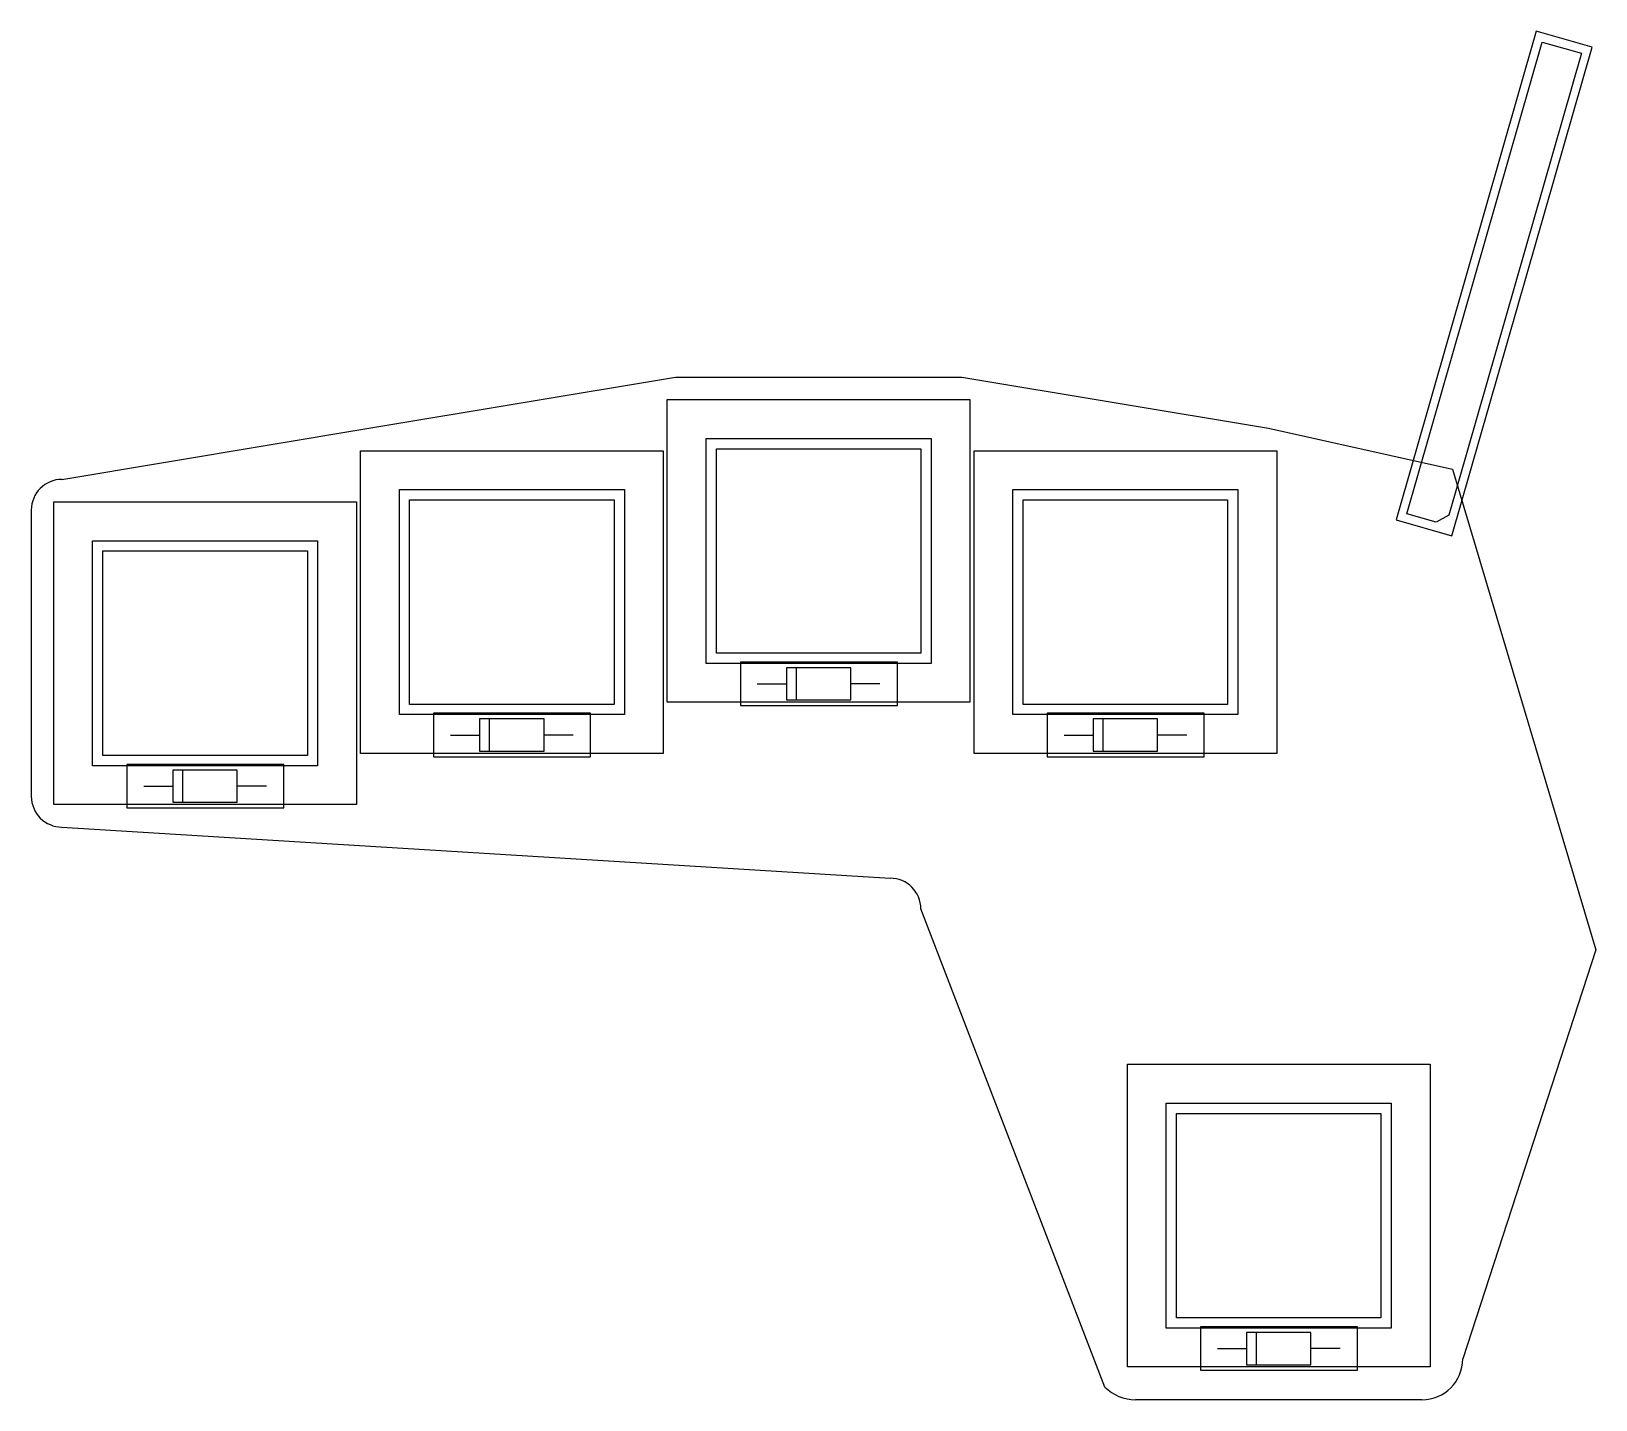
# Model space of a CAD drawing. Header units: metres. Extents: x 52.7 to 149.9, y -132.1 to -47.1.
import ezdxf

# ---------------------------------------------------------------- set-up
doc = ezdxf.new("R2010")
doc.units = ezdxf.units.M

msp = doc.modelspace()

# ---------------------------------------------------------------- linework, layer by layer
for p, q in [((92.202, -69.977), (110.998, -69.977)), ((92.202, -88.773), (92.202, -69.977)), ((110.998, -69.977), (110.998, -88.773)), ((73.152, -73.152), (91.948, -73.152)), ((73.152, -91.948), (73.152, -73.152)), ((91.948, -73.152), (91.948, -91.948)), ((111.252, -73.152), (130.048, -73.152)), ((111.252, -91.948), (111.252, -73.152)), ((130.048, -73.152), (130.048, -91.948)), ((54.102, -76.327), (72.898, -76.327)), ((54.102, -95.123), (54.102, -76.327)), ((72.898, -76.327), (72.898, -95.123)), ((110.998, -88.773), (92.202, -88.773)), ((91.948, -91.948), (73.152, -91.948)), ((130.048, -91.948), (111.252, -91.948)), ((72.898, -95.123), (54.102, -95.123)), ((120.777, -111.252), (139.573, -111.252)), ((120.777, -130.048), (120.777, -111.252)), ((139.573, -111.252), (139.573, -130.048)), ((139.573, -130.048), (120.777, -130.048))]:
    msp.add_line(p, q)
at = {"layer": 'Cmts', "color": 1}
for p, q in [((95.25, -73.025), (107.95, -73.025)), ((95.25, -85.725), (95.25, -73.025)), ((107.95, -73.025), (107.95, -85.725)), ((76.2, -76.2), (88.9, -76.2)), ((76.2, -88.9), (76.2, -76.2)), ((88.9, -76.2), (88.9, -88.9)), ((114.3, -76.2), (127, -76.2)), ((114.3, -88.9), (114.3, -76.2)), ((127, -76.2), (127, -88.9)), ((57.15, -79.375), (69.85, -79.375)), ((57.15, -92.075), (57.15, -79.375)), ((69.85, -79.375), (69.85, -92.075)), ((107.95, -85.725), (95.25, -85.725)), ((88.9, -88.9), (76.2, -88.9)), ((127, -88.9), (114.3, -88.9)), ((69.85, -92.075), (57.15, -92.075)), ((123.825, -114.3), (136.525, -114.3)), ((123.825, -127), (123.825, -114.3)), ((136.525, -114.3), (136.525, -127)), ((136.525, -127), (123.825, -127))]:
    msp.add_line(p, q, dxfattribs=at)
at = {"layer": 'Eco2', "color": 4}
for p, q in [((94.615, -72.39), (108.585, -72.39)), ((94.615, -86.36), (94.615, -72.39)), ((108.585, -72.39), (108.585, -86.36)), ((75.565, -75.565), (89.535, -75.565)), ((75.565, -89.535), (75.565, -75.565)), ((89.535, -75.565), (89.535, -89.535)), ((113.665, -75.565), (127.635, -75.565)), ((113.665, -89.535), (113.665, -75.565)), ((127.635, -75.565), (127.635, -89.535)), ((56.515, -78.74), (70.485, -78.74)), ((56.515, -92.71), (56.515, -78.74)), ((70.485, -78.74), (70.485, -92.71)), ((108.585, -86.36), (94.615, -86.36)), ((89.535, -89.535), (75.565, -89.535)), ((127.635, -89.535), (113.665, -89.535)), ((70.485, -92.71), (56.515, -92.71)), ((123.19, -113.665), (137.16, -113.665)), ((123.19, -127.635), (123.19, -113.665)), ((137.16, -113.665), (137.16, -127.635)), ((137.16, -127.635), (123.19, -127.635))]:
    msp.add_line(p, q, dxfattribs=at)
at = {"layer": 'Edge', "color": 2}
for p, q in [((73.66, -71.755), (92.71, -68.58)), ((92.71, -68.58), (110.49, -68.58)), ((110.49, -68.58), (129.54, -71.755)), ((54.61, -74.93), (73.66, -71.755)), ((129.54, -71.755), (140.97, -74.295)), ((140.97, -74.295), (149.86, -104.14)), ((52.705, -76.835), (52.705, -94.615)), ((54.61, -96.52), (106.045, -99.695)), ((119.38, -131.290923), (107.95, -101.6)), ((149.86, -104.14), (141.605, -129.54)), ((139.065, -132.08), (121.285, -132.08))]:
    msp.add_line(p, q, dxfattribs=at)
for centre, radius, start, end in [((54.61, -76.835), 1.905, 90, 180), ((54.61, -94.615), 1.905, 180, 270), ((106.045, -101.6), 1.905, 0, 90), ((139.065, -129.54), 2.54, -90, 0), ((121.285, -129.385923), 2.694077, -135, -90)]:
    msp.add_arc(centre, radius, start, end, dxfattribs=at)
at = {"layer": 'FCrtYd', "color": 7}
for p, q in [((146.16994, -47.106317), (137.473582, -77.434124)), ((149.630482, -48.098612), (146.16994, -47.106317)), ((140.934124, -78.426418), (149.630482, -48.098612)), ((137.473582, -77.434124), (140.934124, -78.426418)), ((96.74, -86.28), (96.74, -88.98)), ((106.49, -86.28), (96.74, -86.28)), ((106.49, -88.98), (106.49, -86.28)), ((96.74, -88.98), (106.49, -88.98)), ((77.69, -89.455), (77.69, -92.155)), ((87.44, -89.455), (77.69, -89.455)), ((87.44, -92.155), (87.44, -89.455)), ((115.79, -89.455), (115.79, -92.155)), ((125.54, -89.455), (115.79, -89.455)), ((125.54, -92.155), (125.54, -89.455)), ((77.69, -92.155), (87.44, -92.155)), ((115.79, -92.155), (125.54, -92.155)), ((58.64, -92.63), (58.64, -95.33)), ((68.39, -92.63), (58.64, -92.63)), ((68.39, -95.33), (68.39, -92.63)), ((58.64, -95.33), (68.39, -95.33)), ((125.315, -127.555), (125.315, -130.255)), ((135.065, -127.555), (125.315, -127.555)), ((135.065, -130.255), (135.065, -127.555)), ((125.315, -130.255), (135.065, -130.255))]:
    msp.add_line(p, q, dxfattribs=at)
at = {"layer": 'FFab', "color": 5}
for p, q in [((138.129138, -77.070743), (146.530565, -47.771486)), ((148.97217, -48.471605), (140.745773, -77.160461)), ((146.530565, -47.771486), (148.97217, -48.471605)), ((139.960342, -77.595832), (138.129138, -77.070743)), ((140.745773, -77.160461), (139.960342, -77.595832)), ((99.6, -86.63), (99.6, -88.63)), ((103.6, -86.63), (99.6, -86.63)), ((100.2, -86.63), (100.2, -88.63)), ((103.6, -88.63), (103.6, -86.63)), ((97.79, -87.63), (99.6, -87.63)), ((105.41, -87.63), (103.6, -87.63)), ((99.6, -88.63), (103.6, -88.63)), ((80.55, -89.805), (80.55, -91.805)), ((84.55, -89.805), (80.55, -89.805)), ((81.15, -89.805), (81.15, -91.805)), ((84.55, -91.805), (84.55, -89.805)), ((118.65, -89.805), (118.65, -91.805)), ((122.65, -89.805), (118.65, -89.805)), ((119.25, -89.805), (119.25, -91.805)), ((122.65, -91.805), (122.65, -89.805)), ((78.74, -90.805), (80.55, -90.805)), ((86.36, -90.805), (84.55, -90.805)), ((116.84, -90.805), (118.65, -90.805)), ((124.46, -90.805), (122.65, -90.805)), ((80.55, -91.805), (84.55, -91.805)), ((118.65, -91.805), (122.65, -91.805)), ((61.5, -92.98), (61.5, -94.98)), ((65.5, -92.98), (61.5, -92.98)), ((62.1, -92.98), (62.1, -94.98)), ((65.5, -94.98), (65.5, -92.98)), ((59.69, -93.98), (61.5, -93.98)), ((67.31, -93.98), (65.5, -93.98)), ((61.5, -94.98), (65.5, -94.98)), ((128.175, -127.905), (128.175, -129.905)), ((132.175, -127.905), (128.175, -127.905)), ((128.775, -127.905), (128.775, -129.905)), ((132.175, -129.905), (132.175, -127.905)), ((126.365, -128.905), (128.175, -128.905)), ((133.985, -128.905), (132.175, -128.905)), ((128.175, -129.905), (132.175, -129.905))]:
    msp.add_line(p, q, dxfattribs=at)

doc.saveas('drawing.dxf')
